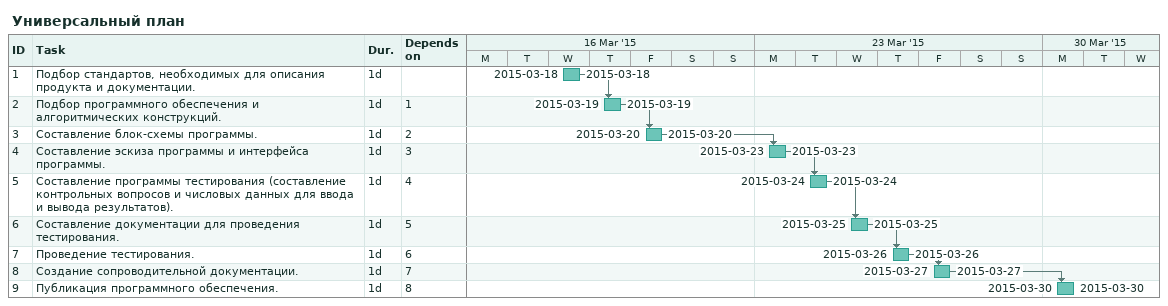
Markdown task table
Универсальный план

| ID | Task | Duration | Start | Finish | Predecessors |
|---|---|---|---|---|---|
| 1 | Подбор стандартов, необходимых для описания продукта и документации. | 1d | 2015-03-18 | 2015-03-18 |  |
| 2 | Подбор программного обеспечения и алгоритмических конструкций. | 1d | 2015-03-19 | 2015-03-19 | 1 |
| 3 | Составление блок-схемы программы. | 1d | 2015-03-20 | 2015-03-20 | 2 |
| 4 | Составление эскиза программы и интерфейса программы. | 1d | 2015-03-23 | 2015-03-23 | 3 |
| 5 | Составление программы тестирования (составление контрольных вопросов и числовых данных для ввода и вывода результатов). | 1d | 2015-03-24 | 2015-03-24 | 4 |
| 6 | Составление документации для проведения тестирования. | 1d | 2015-03-25 | 2015-03-25 | 5 |
| 7 | Проведение тестирования. | 1d | 2015-03-26 | 2015-03-26 | 6 |
| 8 | Создание сопроводительной документации. | 1d | 2015-03-27 | 2015-03-27 | 7 |
| 9 | Публикация программного обеспечения. | 1d | 2015-03-30 | 2015-03-30 | 8 |
